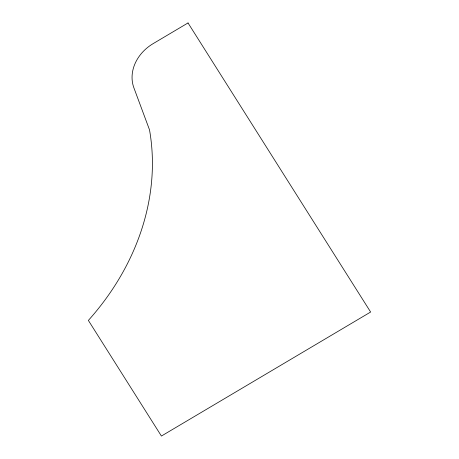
<?xml version="1.0" encoding="UTF-8"?>
<svg xmlns="http://www.w3.org/2000/svg" width="459" height="459" viewBox="0 0 459 459"><rect width="100%" height="100%" fill="white"/><g stroke="black" fill="none" stroke-linecap="round" stroke-linejoin="round"><path stroke-width="0.69" d="M188.024 22.95L153.157 43.622A40.576 34.144 -26.7 0 0 133.902 87.858L149.508 129.84A256.633 215.959 -26.7 0 1 88.369 320.416L161.407 436.05L370.631 312.028L188.024 22.95"/></g></svg>
